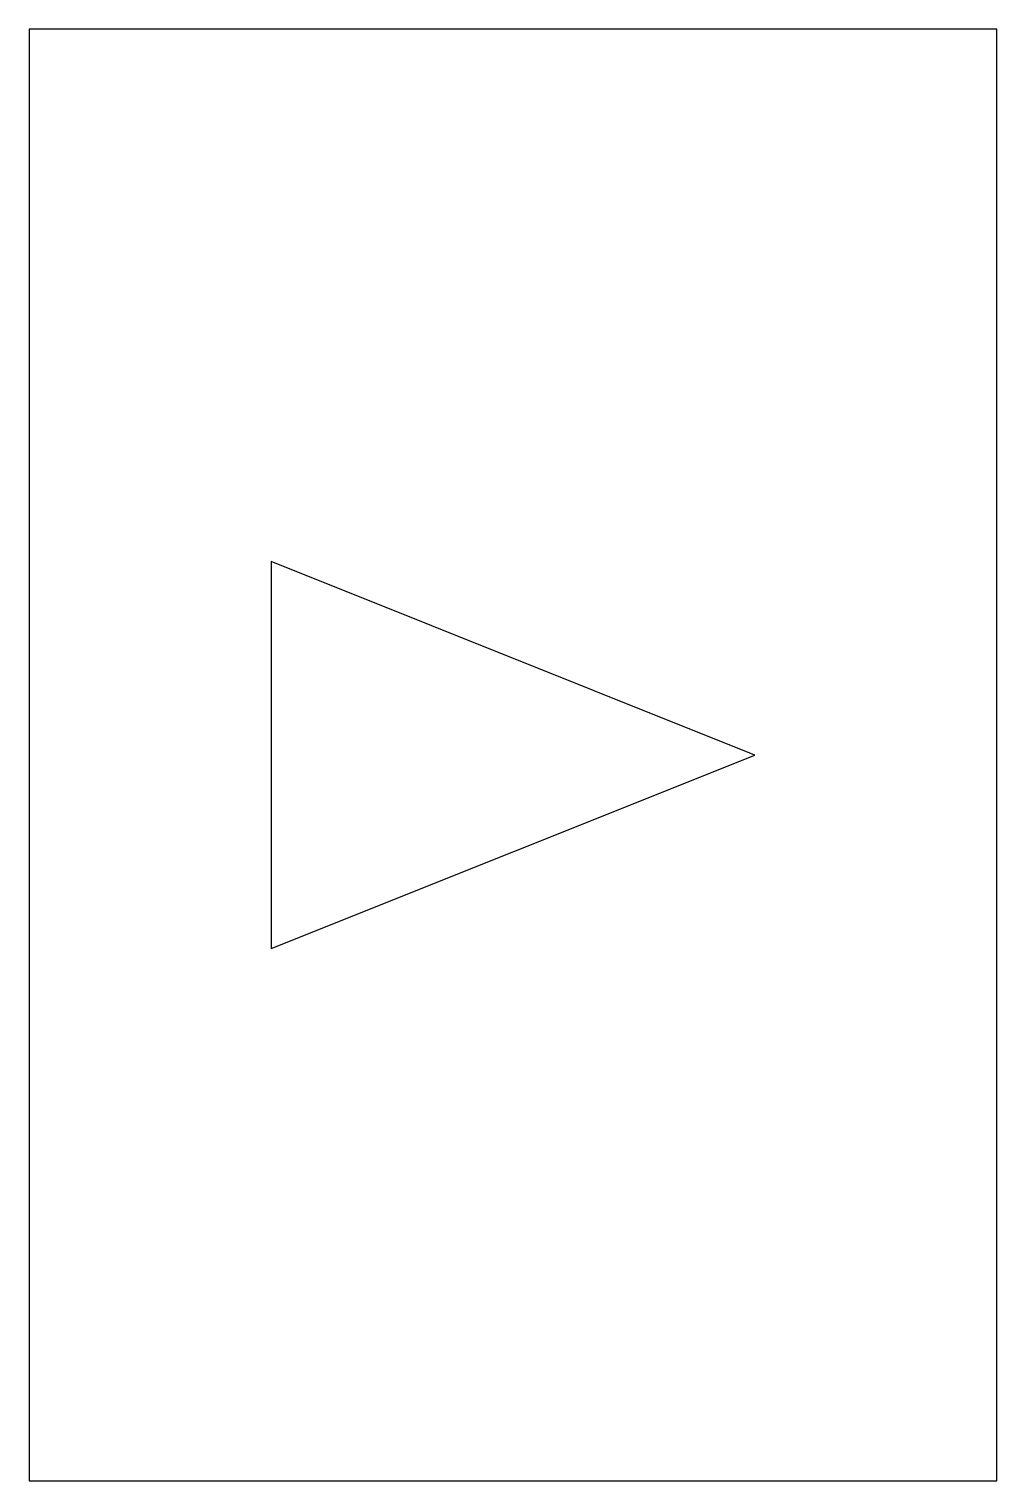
# Model space of a CAD drawing. Header units: metres. Extents: x -0.5 to 0.5, y -0.75 to 0.75.
import ezdxf

# ---------------------------------------------------------------- set-up
doc = ezdxf.new("R2010")
doc.units = ezdxf.units.M

msp = doc.modelspace()

# ---------------------------------------------------------------- linework, layer by layer
for points in [[(-0.5, -0.75), (0.5, -0.75), (0.5, 0.75), (-0.5, 0.75)], [(-0.25, -0.2), (0.25, 0), (-0.25, 0.2), (-0.25, -0.2)]]:
    msp.add_lwpolyline(points, close=True)

doc.saveas('drawing.dxf')
